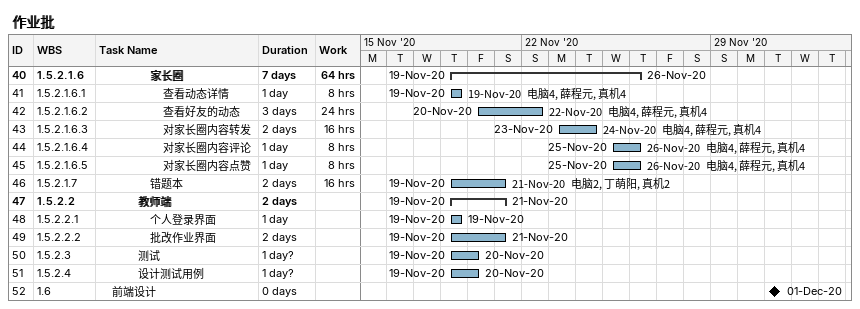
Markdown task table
作业批

| ID | WBS | Task | Duration | Start | Finish | Resources | Work (h) |
|---|---|---|---|---|---|---|---|
| 40 | 1.5.2.1.6 | **家长圈** | 7d | 2020-11-19 | 2020-11-26 |  | 64 |
| 41 | 1.5.2.1.6.1 | 查看动态详情 | 1d | 2020-11-19 | 2020-11-19 | 电脑4, 薛程元, 真机4 | 8 |
| 42 | 1.5.2.1.6.2 | 查看好友的动态 | 3d | 2020-11-20 | 2020-11-22 | 电脑4, 薛程元, 真机4 | 24 |
| 43 | 1.5.2.1.6.3 | 对家长圈内容转发 | 2d | 2020-11-23 | 2020-11-24 | 电脑4, 薛程元, 真机4 | 16 |
| 44 | 1.5.2.1.6.4 | 对家长圈内容评论 | 1d | 2020-11-25 | 2020-11-26 | 电脑4, 薛程元, 真机4 | 8 |
| 45 | 1.5.2.1.6.5 | 对家长圈内容点赞 | 1d | 2020-11-25 | 2020-11-26 | 电脑4, 薛程元, 真机4 | 8 |
| 46 | 1.5.2.1.7 | 错题本 | 2d | 2020-11-19 | 2020-11-21 | 电脑2, 丁萌阳, 真机2 | 16 |
| 47 | 1.5.2.2 | **教师端** | 2d | 2020-11-19 | 2020-11-21 |  |  |
| 48 | 1.5.2.2.1 | 个人登录界面 | 1d | 2020-11-19 | 2020-11-19 |  |  |
| 49 | 1.5.2.2.2 | 批改作业界面 | 2d | 2020-11-19 | 2020-11-21 |  |  |
| 50 | 1.5.2.3 | 测试 | 1d? | 2020-11-19 | 2020-11-20 |  |  |
| 51 | 1.5.2.4 | 设计测试用例 | 1d? | 2020-11-19 | 2020-11-20 |  |  |
| 52 | 1.6 | 前端设计 | 0d | 2020-12-01 | 2020-12-01 |  |  |
